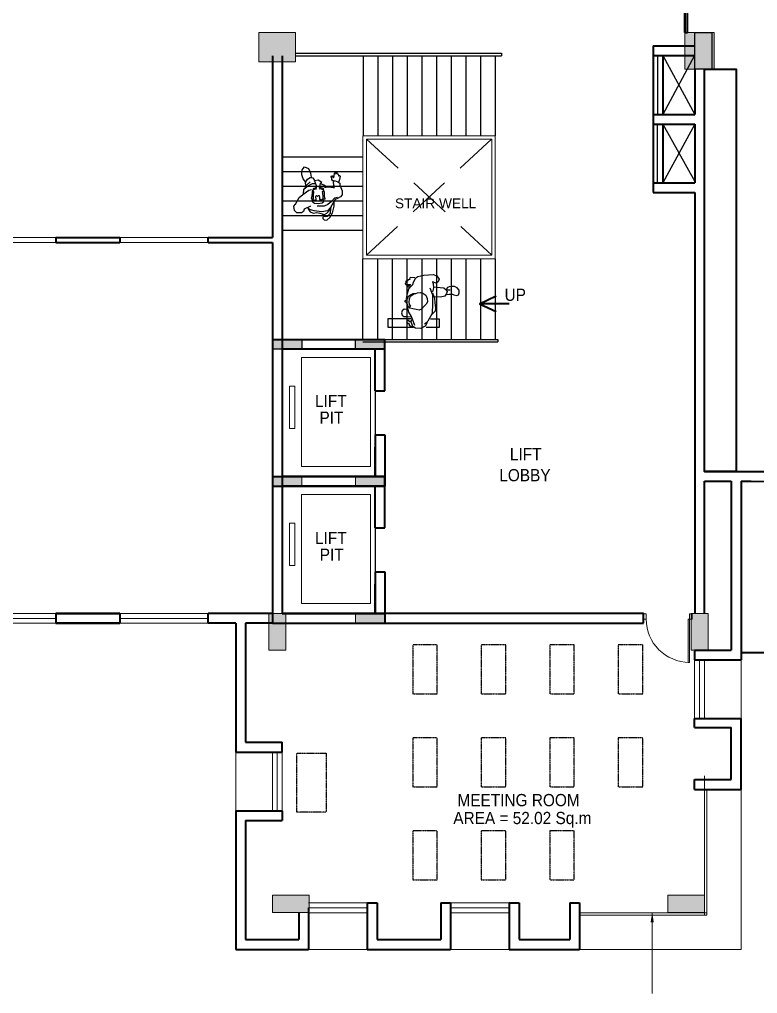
# Model space of a CAD drawing. Header units: inches. Extents: x 150067 to 167379, y -92057 to -49035.
# Drawn here: x 162621 to 164129, y -54689 to -52698 of the extents above; entities that cross this region are included whole.
import ezdxf

# ---------------------------------------------------------------- set-up
doc = ezdxf.new("R2010")
doc.units = ezdxf.units.IN
doc.header["$LTSCALE"] = 0.1
doc.header["$MEASUREMENT"] = 0
doc.linetypes.add('CENTER2', pattern=[1.125, 0.75, -0.125, 0.125, -0.125])
doc.linetypes.add('HIDDEN', pattern=[0.375, 0.25, -0.125])
for name, color, linetype, lineweight in [('DOOR', 10, 'Continuous', 15), ('Layer4', 10, 'Continuous', 25), ('STAIR', 142, 'Continuous', 25), ('thin ha', 253, 'Continuous', 5), ('wall', 6, 'Continuous', 40), ('win', 102, 'Continuous', 20)]:
    doc.layers.add(name, color=color, linetype=linetype, lineweight=lineweight)
doc.layers.add('STEEL', color=1, linetype='Continuous')
doc.layers.add('TEXT', color=7, linetype='Continuous')
doc.styles.add('1MM', font='arial.ttf', dxfattribs={"height": 1000})
doc.styles.add('DIM', font='arial.ttf', dxfattribs={"width": 0.7, "height": 1})
doc.styles.add('DUTCH', font='arial.ttf')
doc.dimstyles.new('KRI', dxfattribs={"dimtxt": 23, "dimasz": 20, "dimexe": 7, "dimexo": 0, "dimgap": 9, "dimtad": 1, "dimdec": 1, "dimzin": 1, "dimdsep": 46, "dimtxsty": '1MM', "dimblk": 'ARCHTICK', "dimcen": 0.5, "dimclrd": 252, "dimclre": 252, "dimclrt": 7, "dimaunit": 1, "dimadec": 8, "dimazin": 0, "dimtfac": 1, "dimtdec": 1, "dimtmove": 0, "dimatfit": 3, "dimfxl": 1, "dimlwd": 13, "dimlwe": 13, "dimarcsym": 0})

# ---------------------------------------------------------------- blocks, each defined once
blk = doc.blocks.new('A$C764D24B9')
at = {"layer": 'DOOR'}
for points in [[(0.056, 0.111), (0.083, 0.111), (0.083, 1), (0.056, 1)], [(0, 0), (0.056, 0), (0.056, 0.111), (0, 0.111)], [(0.944, 0), (1, 0), (1, 0.111), (0.944, 0.111)]]:
    blk.add_lwpolyline(points, close=True, dxfattribs=at)
blk.add_arc((0.056, 0.111), 0.889, 0, 90, dxfattribs=at)
blk = doc.blocks.new('_ArchTick')
at = {"layer": 'wall', "color": 0, "const_width": 0.15}
blk.add_lwpolyline([(-0.5, -0.5), (0.5, 0.5)], dxfattribs=at)
blk = doc.blocks.new('col')
at = {"layer": 'Layer4', "linetype": 'Continuous', "ltscale": 0.1}
blk.add_hatch(color=256, dxfattribs=at).paths.add_polyline_path([(3474.816, -1756.199), (3474.816, -1755.999), (3475.416, -1755.999), (3475.416, -1756.199)])
blk.add_lwpolyline([(3474.816, -1756.199), (3474.816, -1755.999), (3475.416, -1755.999), (3475.416, -1756.199)], close=True, dxfattribs=at)
blk = doc.blocks.new('yttu')
at = {"layer": 'thin ha', "linetype": 'Continuous', "lineweight": 20, "ltscale": 0.1}
blk.add_hatch(color=2, dxfattribs=at).paths.add_polyline_path([(-6879.58, -1156.369), (-6878.83, -1156.369), (-6878.83, -1156.969), (-6879.58, -1156.969)])
at = {"layer": 'thin ha', "color": 2, "linetype": 'Continuous', "lineweight": 20, "ltscale": 0.1}
blk.add_lwpolyline([(-6879.58, -1156.369), (-6878.83, -1156.369), (-6878.83, -1156.969), (-6879.58, -1156.969)], close=True, dxfattribs=at)
blk = doc.blocks.new('R101')
at = {"color": 0, "linetype": 'ByBlock'}
for p, q in [((-262, 865), (-297, 810)), ((-297, 810), (-281, 770)), ((-199, 886), (-262, 865)), ((-48, 876), (-199, 886)), ((45, 855), (-48, 876)), ((82, 831), (45, 855)), ((116, 762), (82, 831)), ((98, 831), (169, 839)), ((169, 839), (180, 820)), ((180, 820), (169, 804)), ((169, 804), (206, 802)), ((212, 791), (204, 788)), ((206, 802), (212, 791)), ((-622, 632), (-588, 669)), ((-622, 590), (-622, 632)), ((-588, 669), (-548, 693)), ((-548, 693), (-495, 693)), ((-495, 693), (-463, 685)), ((-445, 640), (-479, 640)), ((-463, 685), (-432, 675)), ((-408, 651), (-445, 640)), ((-432, 675), (-416, 653)), ((-413, 640), (-429, 611)), ((-376, 669), (-413, 640)), ((-313, 677), (-376, 669)), ((-217, 688), (-313, 677)), ((-281, 770), (-249, 749)), ((-249, 749), (-188, 767)), ((-204, 743), (-209, 672)), ((-209, 672), (-191, 609)), ((-188, 767), (-204, 743)), ((-148, 669), (-188, 558)), ((127, 728), (116, 762)), ((156, 698), (127, 728)), ((193, 656), (156, 698)), ((209, 728), (164, 725)), ((164, 725), (177, 706)), ((177, 706), (209, 704)), ((212, 691), (185, 683)), ((214, 579), (193, 656)), ((204, 788), (243, 780)), ((246, 728), (209, 728)), ((209, 704), (212, 691)), ((243, 773), (230, 757)), ((230, 757), (251, 746)), ((243, 780), (243, 773)), ((251, 746), (246, 728)), ((-614, 558), (-622, 590)), ((-583, 548), (-614, 558)), ((-535, 556), (-583, 548)), ((-516, 566), (-535, 556)), ((-487, 571), (-516, 566)), ((-463, 571), (-487, 571)), ((-418, 561), (-463, 571)), ((-429, 611), (-416, 577)), ((-416, 577), (-392, 534)), ((-392, 534), (-321, 519)), ((-321, 519), (-220, 527)), ((-225, 503), (-228, 426)), ((-188, 590), (-225, 503)), ((-188, 558), (-191, 413)), ((-106, 500), (-112, 443)), ((-83, 554), (-106, 500)), ((-33, 586), (-83, 554)), ((4, 597), (-33, 586)), ((53, 588), (4, 597)), ((79, 582), (53, 588)), ((123, 577), (79, 582)), ((164, 537), (111, 574)), ((165, 558), (123, 577)), ((180, 492), (164, 537)), ((194, 539), (165, 558)), ((185, 437), (180, 492)), ((207, 507), (194, 539)), ((214, 492), (207, 507)), ((230, 500), (214, 579)), ((222, 484), (214, 492)), ((246, 471), (222, 484)), ((-228, 426), (-241, 347)), ((-241, 347), (-233, 291)), ((-191, 413), (-183, 257)), ((-112, 443), (-89, 408)), ((-89, 408), (-58, 374)), ((-58, 374), (-14, 325)), ((-14, 325), (24, 308)), ((24, 308), (76, 320)), ((76, 320), (127, 332)), ((127, 332), (177, 340)), ((159, 373), (180, 402)), ((172, 368), (159, 373)), ((180, 355), (172, 368)), ((172, 339), (180, 355)), ((177, 340), (203, 366)), ((180, 402), (185, 437)), ((193, 278), (212, 368)), ((203, 366), (216, 398)), ((212, 368), (222, 423)), ((216, 398), (223, 421)), ((223, 421), (237, 437)), ((225, 320), (270, 323)), ((237, 437), (250, 446)), ((253, 457), (246, 471)), ((250, 446), (253, 457)), ((270, 323), (299, 299)), ((-302, 162), (-159, 162)), ((-302, 32), (-302, 162)), ((-233, 291), (-183, 246)), ((-183, 257), (-114, 130)), ((95, 58), (148, 206)), ((148, 206), (193, 278)), ((153, 169), (532, 169)), ((235, 204), (167, 199)), ((275, 206), (235, 204)), ((299, 228), (275, 206)), ((299, 299), (310, 267)), ((310, 267), (299, 228)), ((532, 169), (532, 32)), ((-88, 32), (-302, 32)), ((-114, 130), (-61, 80)), ((-106, 109), (-74, 48)), ((-74, 48), (0, 13)), ((0, 13), (87, 16)), ((87, 16), (130, 45)), ((532, 32), (116, 32)), ((161, 50), (122, 42)), ((130, 45), (148, 103)), ((159, 124), (137, 151)), ((148, 103), (159, 124)), ((185, 66), (161, 50)), ((164, 114), (185, 124)), ((185, 124), (190, 140)), ((188, 85), (185, 66)), ((212, 103), (188, 85)), ((190, 140), (217, 140)), ((196, 85), (222, 85)), ((230, 122), (212, 103)), ((222, 114), (214, 114)), ((217, 140), (230, 122)), ((222, 85), (222, 114))]:
    blk.add_line(p, q, dxfattribs=at)
blk = doc.blocks.new('R93')
at = {"color": 0, "linetype": 'ByBlock'}
for p, q in [((-340, 986), (-246, 996)), ((-246, 996), (-209, 962)), ((-386, 935), (-340, 986)), ((-383, 843), (-386, 935)), ((-359, 800), (-383, 843)), ((-313, 782), (-359, 800)), ((-209, 962), (-72, 889)), ((-72, 889), (-8, 810)), ((-8, 810), (75, 691)), ((-2, 797), (102, 791)), ((242, 749), (307, 807)), ((307, 807), (392, 831)), ((392, 831), (496, 828)), ((496, 828), (554, 776)), ((-365, 660), (-389, 602)), ((-389, 602), (-380, 529)), ((-304, 703), (-365, 660)), ((-343, 581), (-316, 675)), ((-316, 675), (-292, 709)), ((-252, 654), (-313, 782)), ((-161, 612), (-187, 571)), ((-128, 623), (-161, 612)), ((-133, 592), (-122, 599)), ((-93, 621), (-128, 623)), ((-122, 599), (-93, 594)), ((-93, 639), (-103, 631)), ((-103, 631), (-93, 621)), ((-53, 629), (-93, 639)), ((-29, 631), (-53, 629)), ((18, 625), (-29, 631)), ((41, 621), (18, 625)), ((51, 616), (28, 619)), ((71, 618), (41, 621)), ((41, 591), (57, 599)), ((61, 607), (51, 616)), ((57, 599), (61, 607)), ((112, 596), (71, 618)), ((75, 691), (93, 633)), ((83, 598), (98, 580)), ((102, 791), (166, 709)), ((133, 767), (175, 743)), ((166, 749), (233, 755)), ((166, 709), (215, 614)), ((175, 743), (246, 660)), ((215, 614), (215, 566)), ((233, 755), (300, 715)), ((331, 608), (276, 572)), ((300, 715), (337, 663)), ((337, 663), (331, 608)), ((429, 657), (343, 645)), ((523, 694), (429, 657)), ((554, 776), (523, 694)), ((-499, 404), (-530, 374)), ((-438, 395), (-499, 404)), ((-414, 410), (-450, 377)), ((-389, 465), (-417, 371)), ((-380, 529), (-389, 465)), ((-362, 425), (-343, 581)), ((-343, 307), (-362, 425)), ((-249, 377), (-246, 523)), ((-187, 571), (-195, 493)), ((-195, 493), (-182, 416)), ((-182, 416), (-152, 383)), ((-151, 571), (-119, 582)), ((-117, 559), (-151, 571)), ((-148, 432), (-109, 444)), ((-129, 422), (-148, 432)), ((-142, 455), (-92, 468)), ((-109, 444), (-142, 455)), ((-119, 582), (-133, 592)), ((-133, 546), (-117, 559)), ((-104, 550), (-133, 546)), ((-115, 413), (-129, 422)), ((-76, 407), (-115, 413)), ((-61, 556), (-104, 550)), ((-93, 594), (-62, 593)), ((-92, 468), (-63, 463)), ((-34, 405), (-76, 407)), ((-63, 463), (-41, 472)), ((-62, 593), (-33, 595)), ((-46, 548), (-61, 556)), ((-49, 512), (-41, 533)), ((-37, 489), (-49, 512)), ((-41, 533), (-46, 548)), ((-41, 472), (-37, 489)), ((-4, 408), (-34, 405)), ((-33, 595), (4, 595)), ((20, 413), (-4, 408)), ((4, 595), (21, 589)), ((41, 415), (20, 413)), ((21, 589), (41, 591)), ((53, 409), (41, 415)), ((51, 389), (59, 400)), ((59, 400), (53, 409)), ((93, 409), (83, 404)), ((103, 436), (93, 409)), ((98, 580), (107, 560)), ((107, 560), (103, 543)), ((103, 543), (111, 528)), ((113, 455), (103, 436)), ((112, 482), (107, 471)), ((107, 471), (113, 455)), ((109, 391), (121, 410)), ((121, 570), (112, 596)), ((127, 552), (121, 570)), ((121, 410), (128, 440)), ((126, 465), (136, 470)), ((128, 440), (126, 465)), ((127, 540), (127, 552)), ((134, 537), (127, 540)), ((133, 462), (218, 450)), ((145, 529), (134, 537)), ((136, 470), (149, 477)), ((155, 518), (145, 529)), ((149, 477), (156, 486)), ((175, 541), (154, 532)), ((156, 503), (155, 518)), ((156, 486), (156, 503)), ((267, 575), (175, 541)), ((206, 438), (188, 386)), ((218, 450), (236, 422)), ((236, 422), (285, 499)), ((285, 499), (267, 575)), ((-530, 374), (-536, 325)), ((-536, 325), (-478, 264)), ((-478, 264), (-386, 203)), ((-450, 377), (-450, 310)), ((-450, 310), (-392, 249)), ((-417, 371), (-392, 322)), ((-392, 322), (-325, 261)), ((-392, 249), (-298, 242)), ((-386, 203), (-252, 172)), ((-276, 246), (-343, 307)), ((-325, 261), (-246, 227)), ((-179, 191), (-276, 246)), ((-212, 303), (-249, 377)), ((-151, 230), (-212, 303)), ((-152, 383), (-93, 375)), ((-84, 163), (-151, 230)), ((-93, 375), (-103, 366)), ((-103, 366), (-97, 358)), ((-97, 358), (-35, 371)), ((-35, 371), (32, 373)), ((32, 373), (74, 381)), ((35, 379), (51, 389)), ((74, 381), (109, 391)), ((142, 239), (133, 194)), ((136, 371), (148, 300)), ((148, 300), (142, 239)), ((188, 386), (151, 331)), ((253, 182), (278, 209)), ((278, 209), (299, 217)), ((299, 217), (328, 223)), ((328, 223), (353, 233)), ((370, 214), (349, 199)), ((353, 233), (368, 229)), ((368, 229), (370, 214)), ((-252, 172), (-166, 175)), ((-115, 154), (-179, 191)), ((-90, 102), (-115, 154)), ((-57, 41), (-90, 102)), ((-72, 102), (-84, 163)), ((-20, 8), (-57, 41)), ((62, 11), (-20, 8)), ((130, 35), (62, 11)), ((133, 194), (130, 166)), ((130, 166), (178, 178)), ((181, 57), (130, 35)), ((178, 178), (242, 185)), ((221, 57), (181, 57)), ((246, 99), (221, 57)), ((298, 61), (232, 82)), ((242, 185), (273, 163)), ((273, 163), (246, 99)), ((365, 53), (298, 61)), ((349, 199), (333, 188)), ((333, 188), (334, 177)), ((334, 177), (367, 175)), ((407, 88), (364, 79)), ((364, 79), (377, 68)), ((377, 59), (365, 53)), ((367, 175), (428, 167)), ((377, 68), (377, 59)), ((436, 147), (402, 138)), ((402, 138), (435, 133)), ((413, 94), (407, 88)), ((434, 115), (408, 107)), ((408, 107), (413, 94)), ((428, 167), (440, 157)), ((440, 121), (434, 115)), ((435, 133), (440, 121)), ((440, 157), (436, 147))]:
    blk.add_line(p, q, dxfattribs=at)

msp = doc.modelspace()

# ---------------------------------------------------------------- hatches: boundary and pattern name
at = {"layer": 'Layer4', "linetype": 'Continuous', "ltscale": 0.1}
msp.add_hatch(color=7, dxfattribs=at).paths.add_polyline_path([(164000.67, -52724.32), (164035.67, -52724.32), (164035.67, -52799.32), (164000.67, -52799.32)])
msp.add_hatch(color=7, dxfattribs=at).paths.add_polyline_path([(164000.67, -52724.32), (164035.67, -52724.32), (164035.67, -52799.32), (164000.67, -52799.32)])
at = {"layer": 'thin ha', "linetype": 'Continuous', "lineweight": 20, "ltscale": 0.1}
for points in [[(163197.94, -53351.94), (163197.94, -53371.94), (163137.94, -53371.94), (163137.94, -53351.94)], [(163367.94, -53351.94), (163367.94, -53371.94), (163307.94, -53371.94), (163307.94, -53351.94)], [(163197.94, -53631.85), (163197.94, -53651.85), (163137.94, -53651.85), (163137.94, -53631.85)], [(163367.94, -53631.94), (163367.94, -53651.94), (163307.94, -53651.94), (163307.94, -53631.94)], [(163130.48, -53911.89), (163165.48, -53911.89), (163165.48, -53986.89), (163130.48, -53986.89)], [(163367.94, -53911.89), (163367.94, -53931.89), (163307.94, -53931.89), (163307.94, -53911.89)], [(163993.17, -53911.89), (164028.17, -53911.89), (164028.17, -53986.89), (163993.17, -53986.89)], [(163137.98, -54522.95), (163137.98, -54487.95), (163212.98, -54487.95), (163212.98, -54522.95)], [(163945.52, -54522.95), (163945.52, -54487.95), (164020.52, -54487.95), (164020.52, -54522.95)]]:
    msp.add_hatch(color=2, dxfattribs=at).paths.add_polyline_path(points)

# ---------------------------------------------------------------- linework, layer by layer
at = {"layer": 'DOOR', "linetype": 'Continuous', "ltscale": 0.1}
for p, q in [((163322.95, -52935.41, 23680.86), (163593.04, -52935.38, 23680.86)), ((163322.95, -52935.41, 23680.86), (163593.04, -52935.38, 23680.86)), ((163322.95, -53186.91, 23680.86), (163322.95, -52935.41, 23680.86)), ((163329.95, -52942.44, 23680.86), (163586.04, -52942.41, 23680.86)), ((163329.95, -53179.93, 23680.86), (163329.95, -52942.44, 23680.86)), ((163586.04, -52942.41, 23680.86), (163586.04, -53179.92, 23680.86)), ((163593.04, -52935.41, 23680.86), (163593.04, -53186.89, 23680.86)), ((163592.95, -53186.89, 23680.86), (163322.95, -53186.91, 23680.86)), ((163322.95, -53186.91, 23680.86), (163562.95, -53186.91, 23680.86)), ((163322.95, -53186.91, 23680.86), (163562.95, -53186.91, 23680.86)), ((163586.04, -53179.92, 23680.86), (163329.95, -53179.93, 23680.86))]:
    msp.add_line(p, q, dxfattribs=at)
at = {"layer": 'DOOR', "linetype": 'Continuous', "ltscale": 0.1, "elevation": 23680.86}
for points in [[(163197.16, -53388.83), (163338.07, -53388.83), (163338.07, -53611.46), (163197.16, -53611.46)], [(163173.26, -53447.23), (163183.81, -53447.23), (163183.81, -53533.88), (163173.26, -53533.88)], [(163197.16, -53668.83), (163338.07, -53668.83), (163338.07, -53891.46), (163197.16, -53891.46)], [(163173.26, -53727.23), (163183.81, -53727.23), (163183.81, -53813.88), (163173.26, -53813.88)]]:
    msp.add_lwpolyline(points, close=True, dxfattribs=at)
at = {"layer": 'Layer4', "linetype": 'Continuous', "ltscale": 0.1}
for p, q in [((164000.52, -52724.32, 23680.78), (164010.52, -52724.32, 23680.78)), ((163925.27, -52891.82, 23680.78), (163925.27, -52771.82, 23680.78)), ((164000.3, -52771.82, 23680.78), (163935.67, -52891.82, 23680.78)), ((163935.67, -52771.82, 23680.78), (164000.67, -52891.82, 23680.78)), ((163924.91, -53031.82, 23680.78), (163924.91, -52911.82, 23680.78)), ((164000.67, -52911.82, 23680.78), (163935.67, -53031.82, 23680.78)), ((163935.67, -52911.82, 23680.78), (164000.67, -53028.94, 23680.78)), ((163347.98, -53456.89, 23670.06), (163347.98, -53546.89, 23670.06)), ((163347.98, -53456.89, 23670.06), (163347.98, -53546.89, 23670.06)), ((163347.98, -53736.89, 23670.06), (163347.98, -53826.89, 23670.06)), ((163347.98, -53736.89, 23670.06), (163347.98, -53826.89, 23670.06))]:
    msp.add_line(p, q, dxfattribs=at)
at = {"layer": 'Layer4', "color": 1, "linetype": 'HIDDEN', "ltscale": 3500}
for p, q in [((163585.52, -52942.41, 23681.16), (163329.95, -53179.93, 23680.86)), ((163330.49, -52942.44, 23681.17), (163586.04, -53179.92, 23680.86))]:
    msp.add_line(p, q, dxfattribs=at)
at = {"layer": 'Layer4', "color": 7, "linetype": 'Continuous', "ltscale": 0.1, "elevation": 23680.78}
msp.add_lwpolyline([(164000.67, -52724.32), (164035.67, -52724.32), (164035.67, -52799.32), (164000.67, -52799.32)], close=True, dxfattribs=at)
msp.add_lwpolyline([(164000.67, -52724.32), (164035.67, -52724.32), (164035.67, -52799.32), (164000.67, -52799.32)], close=True, dxfattribs=at)
at = {"layer": 'STAIR', "linetype": 'Continuous', "ltscale": 0.1}
for p, q in [((163185.48, -52766.98, 23680.86), (163605.94, -52766.94, 23680.86)), ((163185.48, -52771.98, 23680.86), (163605.94, -52771.94, 23680.86)), ((163323.14, -52771.9, 23680.86), (163323.14, -52935.41, 23680.86)), ((163353.14, -52771.9, 23680.86), (163353.14, -52935.41, 23680.86)), ((163353.14, -52771.9, 23680.86), (163353.14, -52935.41, 23680.86)), ((163383.14, -52771.9, 23680.86), (163383.14, -52935.41, 23680.86)), ((163383.14, -52771.9, 23680.86), (163383.14, -52935.41, 23680.86)), ((163413.14, -52771.9, 23680.86), (163413.14, -52935.41, 23680.86)), ((163413.14, -52771.9, 23680.86), (163413.14, -52935.41, 23680.86)), ((163443.14, -52771.9, 23680.86), (163443.14, -52935.41, 23680.86)), ((163443.14, -52771.9, 23680.86), (163443.14, -52935.41, 23680.86)), ((163473.14, -52771.9, 23680.86), (163473.14, -52935.41, 23680.86)), ((163473.14, -52771.9, 23680.86), (163473.14, -52935.41, 23680.86)), ((163503.14, -52771.9, 23680.86), (163503.14, -52935.41, 23680.86)), ((163503.14, -52771.9, 23680.86), (163503.14, -52935.41, 23680.86)), ((163533.14, -52771.9, 23680.86), (163533.14, -52935.41, 23680.86)), ((163533.14, -52771.9, 23680.86), (163533.14, -52935.41, 23680.86)), ((163563.12, -52771.93, 23680.86), (163563.04, -52935.41, 23680.86)), ((163563.12, -52771.93, 23680.86), (163563.04, -52935.41, 23680.86)), ((163563.14, -52771.9, 23680.86), (163563.14, -52935.41, 23680.86)), ((163563.14, -52771.9, 23680.86), (163563.14, -52935.41, 23680.86)), ((163593.12, -52771.94, 23680.86), (163593.04, -52935.41, 23680.86)), ((163593.12, -52771.94, 23680.86), (163593.04, -52935.41, 23680.86)), ((163605.94, -52766.93, 23680.86), (163605.94, -52771.94, 23680.86)), ((163605.94, -52766.93, 23680.86), (163605.94, -52771.94, 23680.86)), ((163322.95, -52979, 23680.86), (163157.98, -52979, 23680.86)), ((163322.95, -52979, 23680.86), (163157.98, -52979, 23680.86)), ((163322.95, -53009, 23680.86), (163157.98, -53009, 23680.86)), ((163322.95, -53009, 23680.86), (163157.98, -53009, 23680.86)), ((163322.95, -53039, 23680.86), (163157.98, -53039, 23680.86)), ((163322.95, -53039, 23680.86), (163157.98, -53039, 23680.86)), ((163322.95, -53069, 23680.86), (163157.98, -53069, 23680.86)), ((163322.95, -53069, 23680.86), (163157.98, -53069, 23680.86)), ((163322.95, -53099, 23680.86), (163157.98, -53099, 23680.86)), ((163322.95, -53129, 23680.86), (163157.98, -53129, 23680.86)), ((163322.95, -53351.89, 23680.86), (163322.95, -53186.91, 23680.86)), ((163352.95, -53186.91, 23680.86), (163352.95, -53351.91, 23680.86)), ((163352.95, -53186.91, 23680.86), (163352.95, -53351.91, 23680.86)), ((163352.95, -53186.94, 23680.86), (163352.95, -53351.94, 23680.86)), ((163352.95, -53186.94, 23680.86), (163352.95, -53351.94, 23680.86)), ((163382.95, -53186.91, 23680.86), (163382.95, -53351.91, 23680.86)), ((163382.95, -53186.91, 23680.86), (163382.95, -53351.91, 23680.86)), ((163382.95, -53186.94, 23680.86), (163382.95, -53351.94, 23680.86)), ((163382.95, -53186.94, 23680.86), (163382.95, -53351.94, 23680.86)), ((163412.95, -53186.91, 23680.86), (163412.95, -53351.91, 23680.86)), ((163412.95, -53186.91, 23680.86), (163412.95, -53351.91, 23680.86)), ((163412.95, -53186.94, 23680.86), (163412.95, -53351.94, 23680.86)), ((163412.95, -53186.94, 23680.86), (163412.95, -53351.94, 23680.86)), ((163442.95, -53186.91, 23680.86), (163442.95, -53351.91, 23680.86)), ((163442.95, -53186.91, 23680.86), (163442.95, -53351.91, 23680.86)), ((163442.95, -53186.94, 23680.86), (163442.95, -53351.94, 23680.86)), ((163442.95, -53186.94, 23680.86), (163442.95, -53351.94, 23680.86)), ((163472.95, -53186.91, 23680.86), (163472.95, -53351.91, 23680.86)), ((163472.95, -53186.91, 23680.86), (163472.95, -53351.91, 23680.86)), ((163472.95, -53186.94, 23680.86), (163472.95, -53351.94, 23680.86)), ((163472.95, -53186.94, 23680.86), (163472.95, -53351.94, 23680.86)), ((163502.95, -53186.91, 23680.86), (163502.95, -53351.91, 23680.86)), ((163502.95, -53186.91, 23680.86), (163502.95, -53351.91, 23680.86)), ((163502.95, -53186.94, 23680.86), (163502.95, -53351.94, 23680.86)), ((163502.95, -53186.94, 23680.86), (163502.95, -53351.94, 23680.86)), ((163532.95, -53186.91, 23680.86), (163532.95, -53351.91, 23680.86)), ((163532.95, -53186.91, 23680.86), (163532.95, -53351.91, 23680.86)), ((163532.95, -53186.94, 23680.86), (163532.95, -53351.94, 23680.86)), ((163532.95, -53186.94, 23680.86), (163532.95, -53351.94, 23680.86)), ((163562.95, -53186.91, 23680.86), (163562.95, -53351.91, 23680.86)), ((163562.95, -53186.91, 23680.86), (163562.95, -53351.91, 23680.86)), ((163562.95, -53186.94, 23680.86), (163562.95, -53351.94, 23680.86)), ((163562.95, -53186.94, 23680.86), (163562.95, -53351.94, 23680.86)), ((163592.95, -53186.91, 23680.86), (163592.87, -53351.91, 23680.86)), ((163592.95, -53186.91, 23680.86), (163592.87, -53351.91, 23680.86)), ((163592.95, -53186.94, 23680.86), (163592.87, -53351.94, 23680.86)), ((163592.95, -53186.94, 23680.86), (163592.87, -53351.94, 23680.86)), ((163322.95, -53351.91, 23691.67), (163598.25, -53351.88, 23691.67)), ((163322.95, -53351.91, 23691.67), (163598.25, -53351.88, 23691.67)), ((163598.25, -53351.88, 23691.67), (163598.25, -53356.88, 23691.67)), ((163598.25, -53351.88, 23691.67), (163598.25, -53356.88, 23691.67)), ((163322.95, -53356.91, 23691.67), (163598.25, -53356.88, 23691.67)), ((163322.95, -53356.91, 23691.67), (163598.25, -53356.88, 23691.67))]:
    msp.add_line(p, q, dxfattribs=at)
at = {"layer": 'STEEL', "linetype": 'CENTER2', "ltscale": 0.1}
for points, elevation in [([(163424.6, -53976.01), (163424.6, -54076.01), (163474.6, -54076.01), (163474.6, -53976.01)], 23666.3), ([(163564.6, -53976.01), (163564.6, -54076.01), (163614.6, -54076.01), (163614.6, -53976.01)], 23666.3), ([(163704.6, -53976.01), (163704.6, -54076.01), (163754.6, -54076.01), (163754.6, -53976.01)], 23666.3), ([(163844.6, -53976.01), (163844.6, -54076.01), (163894.6, -54076.01), (163894.6, -53976.01)], 23666.3), ([(163424.6, -54166.01), (163424.6, -54266.01), (163474.6, -54266.01), (163474.6, -54166.01)], 23666.3), ([(163564.6, -54166.01), (163564.6, -54266.01), (163614.6, -54266.01), (163614.6, -54166.01)], 23666.3), ([(163704.6, -54166.01), (163704.6, -54266.01), (163754.6, -54266.01), (163754.6, -54166.01)], 23666.3), ([(163844.6, -54166.01), (163844.6, -54266.01), (163894.6, -54266.01), (163894.6, -54166.01)], 23666.3), ([(163247.88, -54197.72), (163247.88, -54317.72), (163187.88, -54317.72), (163187.88, -54197.72)], 23667.45), ([(163424.57, -54356.01), (163424.57, -54456.01), (163474.57, -54456.01), (163474.57, -54356.01)], 23666.3), ([(163564.57, -54356.01), (163564.57, -54456.01), (163614.57, -54456.01), (163614.57, -54356.01)], 23666.3), ([(163704.57, -54356.01), (163704.57, -54456.01), (163754.57, -54456.01), (163754.57, -54356.01)], 23666.3)]:
    msp.add_lwpolyline(points, close=True, dxfattribs=dict(at, elevation=elevation))
at = {"layer": 'thin ha', "color": 2, "linetype": 'Continuous', "lineweight": 20, "ltscale": 0.1}
for p, q in [((163062.98, -54195.17, 23678.92), (163082.98, -54195.17, 23678.92)), ((163062.98, -54315.17, 23680.86), (163082.98, -54315.17, 23680.86))]:
    msp.add_line(p, q, dxfattribs=at)
for points, elevation in [([(163197.94, -53351.94), (163197.94, -53371.94), (163137.94, -53371.94), (163137.94, -53351.94)], 23691.67), ([(163367.94, -53351.94), (163367.94, -53371.94), (163307.94, -53371.94), (163307.94, -53351.94)], 23691.67), ([(163197.94, -53631.85), (163197.94, -53651.85), (163137.94, -53651.85), (163137.94, -53631.85)], 23680.86), ([(163367.94, -53631.94), (163367.94, -53651.94), (163307.94, -53651.94), (163307.94, -53631.94)], 23691.67), ([(163130.48, -53911.89), (163165.48, -53911.89), (163165.48, -53986.89), (163130.48, -53986.89)], 23680.86), ([(163367.94, -53911.89), (163367.94, -53931.89), (163307.94, -53931.89), (163307.94, -53911.89)], 23680.86), ([(163993.17, -53911.89), (164028.17, -53911.89), (164028.17, -53986.89), (163993.17, -53986.89)], 23680.86), ([(163137.98, -54522.95), (163137.98, -54487.95), (163212.98, -54487.95), (163212.98, -54522.95)], 23680.86), ([(163945.52, -54522.95), (163945.52, -54487.95), (164020.52, -54487.95), (164020.52, -54522.95)], 23680.86)]:
    msp.add_lwpolyline(points, close=True, dxfattribs=dict(at, elevation=elevation))
at = {"layer": 'wall', "color": 6, "linetype": 'Continuous', "ltscale": 0.1}
for p, q in [((163980.65, -52574.39, 23680.86), (163980.67, -52724.39, 23680.86)), ((163980.67, -52724.39, 23680.86), (163980.67, -52574.39, 23680.86)), ((163985.67, -52724.39, 23680.86), (163985.67, -52574.39, 23680.86)), ((163980.67, -52724.39, 23680.86), (163985.67, -52724.39, 23680.86))]:
    msp.add_line(p, q, dxfattribs=at)
at = {"layer": 'wall', "linetype": 'Continuous', "ltscale": 0.1}
for p, q in [((163915.67, -52751.82, 23680.86), (163915.66, -53051.82, 23680.86)), ((163915.67, -52751.82, 23680.86), (163915.66, -53051.82, 23680.86)), ((163915.67, -52751.82, 23680.86), (164000.67, -52751.82, 23680.86)), ((164000.67, -52751.82, 23680.78), (164000.67, -52751.82, 23680.78)), ((164000.67, -52751.82, 23680.78), (164000.67, -52751.82, 23680.78)), ((164000.67, -52755.4, 23680.78), (164000.67, -52755.4, 23680.78)), ((163137.98, -52771.89, 23680.86), (163137.98, -53143.56, 23680.86)), ((163137.98, -52771.89, 23680.86), (163137.98, -53143.56, 23680.86)), ((163137.98, -52771.89, 23680.86), (163137.98, -53143.56, 23680.86)), ((163157.98, -52771.89, 23680.86), (163157.98, -53836.89, 23680.86)), ((163157.98, -52771.89, 23680.86), (163157.98, -53836.89, 23680.86)), ((163157.98, -52771.89, 23680.86), (163157.98, -53836.89, 23680.86)), ((163915.67, -52771.82, 23680.86), (164000.67, -52771.82, 23680.86)), ((163935.67, -52771.82, 23680.86), (163935.67, -52891.82, 23680.86)), ((164000.67, -52799.32, 23680.86), (164000.67, -52891.82, 23680.86)), ((164020.52, -53621.82, 23680.86), (164020.52, -52799.32, 23680.86)), ((163915.67, -52891.82, 23680.86), (164000.67, -52891.82, 23680.86)), ((163915.67, -52911.82, 23680.86), (164000.67, -52911.82, 23680.86)), ((163935.67, -52911.82, 23680.86), (163935.67, -53031.82, 23680.86)), ((164000.67, -52911.82, 23680.86), (164000.67, -53031.82, 23680.86)), ((163915.66, -53031.82, 23680.86), (164000.67, -53031.82, 23680.86)), ((163915.66, -53051.82, 23680.86), (164000.67, -53051.82, 23680.86)), ((163915.66, -53051.82, 23680.86), (164000.67, -53051.82, 23680.86)), ((164000.67, -53051.82, 23680.86), (164000.66, -53911.89, 23680.86)), ((162695.38, -53143.56, 23680.86), (162826.63, -53143.56, 23680.86)), ((162695.38, -53143.56, 23670.98), (162695.38, -53153.56, 23670.98)), ((162695.38, -53153.56, 23680.86), (162826.63, -53153.56, 23680.86)), ((162826.63, -53143.56, 23670.98), (162826.63, -53153.56, 23670.98)), ((163006.63, -53143.56, 23680.86), (163137.98, -53143.56, 23680.86)), ((163006.63, -53153.56, 23670.98), (163006.63, -53143.56, 23670.98)), ((163006.63, -53153.56, 23680.86), (163137.98, -53153.56, 23680.86)), ((163137.98, -53153.56, 23680.86), (163137.98, -53836.89, 23680.86)), ((163137.98, -53163.56, 23680.86), (163137.98, -53836.89, 23680.86)), ((163137.98, -53163.56, 23680.86), (163137.98, -53836.89, 23680.86)), ((163561.22, -53278.72, 23680.86), (163595.32, -53262.72, 23680.86)), ((163621.37, -53278.72, 23680.86), (163561.22, -53278.72, 23680.86)), ((163561.22, -53278.72, 23680.86), (163595.32, -53294.72, 23680.86)), ((163137.94, -53351.89, 23691.67), (163367.94, -53351.89, 23691.67)), ((163137.94, -53351.89, 23691.67), (163367.94, -53351.89, 23691.67)), ((163137.98, -53351.89, 23691.67), (163367.98, -53351.89, 23691.67)), ((163137.98, -53351.89, 23691.67), (163367.98, -53351.89, 23691.67)), ((163137.98, -53351.94, 23680.86), (163137.98, -53651.89, 23680.86)), ((163137.98, -53351.94, 23680.86), (163367.98, -53351.94, 23680.86)), ((163137.98, -53351.94, 23680.86), (163137.98, -53651.89, 23680.86)), ((163137.98, -53351.94, 23680.86), (163367.98, -53351.94, 23680.86)), ((163262.95, -53351.85, 23691.67), (163262.95, -53351.89, 23691.67)), ((163262.95, -53351.85, 23691.67), (163262.95, -53351.89, 23691.67)), ((163262.95, -53351.89, 23680.86), (163262.95, -53351.94, 23680.86)), ((163262.95, -53351.89, 23680.86), (163262.95, -53351.94, 23680.86)), ((163367.98, -53456.89, 23670.06), (163367.98, -53351.94, 23680.86)), ((163367.98, -53456.89, 23670.06), (163367.98, -53351.94, 23680.86)), ((163367.94, -53371.85, 23680.86), (163157.94, -53371.85, 23680.86)), ((163367.94, -53371.85, 23680.86), (163157.94, -53371.85, 23680.86)), ((163367.98, -53371.85, 23680.86), (163157.98, -53371.85, 23680.86)), ((163367.98, -53371.85, 23680.86), (163157.98, -53371.85, 23680.86)), ((163367.98, -53371.89, 23670.06), (163157.98, -53371.89, 23670.06)), ((163157.98, -53371.89, 23680.86), (163157.98, -53631.89, 23680.86)), ((163367.98, -53371.89, 23670.06), (163157.98, -53371.89, 23670.06)), ((163157.98, -53371.89, 23680.86), (163157.98, -53631.89, 23680.86)), ((163347.98, -53456.89, 23670.06), (163347.98, -53371.94, 23680.86)), ((163347.98, -53456.89, 23670.06), (163347.98, -53371.94, 23680.86)), ((163347.98, -53456.89, 23670.06), (163367.98, -53456.89, 23670.06)), ((163347.98, -53456.89, 23670.06), (163367.98, -53456.89, 23670.06)), ((163347.98, -53546.89, 23670.06), (163347.98, -53631.89, 23670.06)), ((163347.98, -53546.89, 23670.06), (163367.98, -53546.89, 23670.06)), ((163347.98, -53546.89, 23670.06), (163347.98, -53631.89, 23670.06)), ((163347.98, -53546.89, 23670.06), (163367.98, -53546.89, 23670.06)), ((163367.98, -53546.89, 23670.06), (163367.98, -53651.89, 23670.06)), ((163367.98, -53546.89, 23670.06), (163367.98, -53651.89, 23670.06)), ((163347.98, -53631.89, 23670.06), (163347.98, -53571.89, 23670.06)), ((163347.98, -53631.89, 23670.06), (163347.98, -53571.89, 23670.06)), ((164020.52, -53621.77, 23680.71), (164174.52, -53621.87, 23680.71)), ((164020.52, -53621.82, 23680.78), (164116.09, -53621.82, 23680.78)), ((163137.98, -53631.94, 23680.86), (163137.98, -53931.89, 23670.06)), ((163137.98, -53631.94, 23680.86), (163367.98, -53631.94, 23680.86)), ((163137.98, -53631.94, 23680.86), (163137.98, -53931.89, 23670.06)), ((163137.98, -53631.94, 23680.86), (163367.98, -53631.94, 23680.86)), ((163157.98, -53631.89, 23670.06), (163367.98, -53631.89, 23670.06)), ((163157.98, -53631.89, 23670.06), (163367.98, -53631.89, 23670.06)), ((163262.95, -53631.89, 23680.86), (163262.95, -53631.94, 23680.86)), ((163262.95, -53631.89, 23680.86), (163262.95, -53631.94, 23680.86)), ((163367.98, -53736.89, 23670.06), (163367.98, -53631.94, 23680.86)), ((163367.98, -53736.89, 23670.06), (163367.98, -53631.94, 23680.86)), ((164020.52, -53911.89, 23680.78), (164020.52, -53641.82, 23680.78)), ((164020.52, -53641.82, 23680.78), (164075.52, -53641.82, 23680.78)), ((164075.52, -53641.82, 23680.86), (164075.52, -53986.9, 23680.86)), ((164095.52, -53641.82, 23680.78), (164116.09, -53641.82, 23680.78)), ((164095.52, -53641.82, 23680.86), (164095.52, -54006.9, 23680.86)), ((164095.52, -53641.82, 23680.71), (164174.31, -53641.87, 23680.71)), ((163367.98, -53651.89, 23670.06), (163157.98, -53651.89, 23670.06)), ((163157.98, -53651.89, 23670.06), (163157.98, -53911.89, 23670.06)), ((163367.98, -53651.89, 23670.06), (163157.98, -53651.89, 23670.06)), ((163157.98, -53651.89, 23670.06), (163157.98, -53911.89, 23670.06)), ((163347.98, -53736.89, 23670.06), (163347.98, -53651.94, 23680.86)), ((163347.98, -53736.89, 23670.06), (163347.98, -53651.94, 23680.86)), ((163347.98, -53736.89, 23670.06), (163367.98, -53736.89, 23670.06)), ((163347.98, -53736.89, 23670.06), (163367.98, -53736.89, 23670.06)), ((163347.98, -53826.89, 23670.06), (163347.98, -53911.89, 23670.06)), ((163347.98, -53826.89, 23670.06), (163367.98, -53826.89, 23670.06)), ((163347.98, -53826.89, 23670.06), (163347.98, -53911.89, 23670.06)), ((163347.98, -53826.89, 23670.06), (163367.98, -53826.89, 23670.06)), ((163367.98, -53826.89, 23670.06), (163367.98, -53931.89, 23670.06)), ((163367.98, -53826.89, 23670.06), (163367.98, -53931.89, 23670.06)), ((163347.98, -53911.89, 23670.06), (163347.98, -53851.89, 23670.06)), ((163347.98, -53911.89, 23670.06), (163347.98, -53851.89, 23670.06)), ((162826.63, -53911.89, 23680.86), (162695.38, -53911.89, 23680.86)), ((162826.63, -53911.89, 23680.86), (162695.38, -53911.89, 23680.86)), ((162826.63, -53911.89, 23680.86), (162695.38, -53911.89, 23680.86)), ((162826.63, -53911.89, 23680.86), (162695.38, -53911.89, 23680.86)), ((162826.63, -53911.89, 23680.86), (162695.38, -53911.89, 23680.86)), ((162826.63, -53911.89, 23680.86), (162695.38, -53911.89, 23680.86)), ((162826.63, -53911.89, 23680.86), (162695.38, -53911.89, 23680.86)), ((162826.63, -53911.89, 23680.86), (162695.38, -53911.89, 23680.86)), ((162695.38, -53911.89, 23670.98), (162826.63, -53911.89, 23670.98)), ((162695.38, -53911.89, 23670.98), (162826.63, -53911.89, 23670.98)), ((162695.38, -53911.89, 23670.98), (162695.38, -53931.89, 23670.98)), ((162695.38, -53911.89, 23670.98), (162826.63, -53911.89, 23670.98)), ((162826.63, -53911.89, 23670.98), (162710.38, -53911.89, 23670.98)), ((162710.38, -53911.89, 23670.98), (162826.63, -53911.89, 23670.98)), ((162826.63, -53911.89, 23670.98), (162826.63, -53931.89, 23670.98)), ((163083.45, -53911.89, 23680.86), (163006.63, -53911.89, 23680.86)), ((163083.45, -53911.89, 23680.86), (163006.63, -53911.89, 23680.86)), ((163083.45, -53911.89, 23680.86), (163006.63, -53911.89, 23680.86)), ((163083.45, -53911.89, 23680.86), (163006.63, -53911.89, 23680.86)), ((163083.45, -53911.89, 23680.86), (163006.63, -53911.89, 23680.86)), ((163083.45, -53911.89, 23680.86), (163006.63, -53911.89, 23680.86)), ((163137.98, -53911.89, 23680.86), (163006.63, -53911.89, 23680.86)), ((163006.63, -53931.89, 23670.98), (163006.63, -53911.89, 23670.98)), ((163157.98, -53911.89, 23670.06), (163367.98, -53911.89, 23670.06)), ((163157.98, -53911.89, 23670.06), (163367.98, -53911.89, 23670.06)), ((163368.02, -53911.39, 23678.73), (163896.31, -53911.39, 23678.73)), ((163368.02, -53911.39, 23678.49), (163723.2, -53911.39, 23678.49)), ((163896.32, -53931.39, 23686.3), (163896.31, -53911.39, 23686.8)), ((162826.63, -53931.89, 23673.2), (162695.38, -53931.89, 23674.53)), ((162826.63, -53931.89, 23673.2), (162695.38, -53931.89, 23674.53)), ((162826.63, -53931.89, 23673.2), (162695.38, -53931.89, 23674.53)), ((162695.38, -53931.89, 23670.98), (162826.63, -53931.89, 23670.98)), ((162695.38, -53931.89, 23670.98), (162826.63, -53931.89, 23670.98)), ((162695.38, -53931.89, 23670.98), (162826.63, -53931.89, 23670.98)), ((162826.63, -53931.89, 23670.98), (162710.38, -53931.89, 23670.98)), ((162826.63, -53931.89, 23670.98), (162710.38, -53931.89, 23670.98)), ((162826.63, -53931.89, 23670.98), (162710.38, -53931.89, 23670.98)), ((162826.63, -53931.89, 23670.98), (162710.38, -53931.89, 23670.98)), ((162826.63, -53931.89, 23670.98), (162710.38, -53931.89, 23670.98)), ((163062.98, -53931.89, 23670.81), (163006.63, -53931.89, 23671.38)), ((163062.98, -53931.89, 23670.81), (163006.63, -53931.89, 23671.38)), ((163062.98, -53931.89, 23680.94), (163062.98, -54195.17, 23679.29)), ((163137.98, -53931.89, 23670.06), (163082.98, -53931.89, 23670.61)), ((163137.98, -53931.89, 23670.06), (163082.98, -53931.89, 23670.61)), ((163082.98, -53931.89, 23680.94), (163082.98, -54175.17, 23679.42)), ((163368.02, -53931.39, 23678.49), (163896.32, -53931.39, 23678.49)), ((163368.02, -53931.39, 23678.49), (163743.2, -53931.39, 23678.49)), ((164000.53, -53986.9, 23680.86), (164075.52, -53986.9, 23680.86)), ((164000.53, -53988.93, 23680.86), (164000.53, -54006.9, 23680.86)), ((164000.53, -54006.9, 23680.86), (164095.54, -54006.9, 23680.86)), ((164000.53, -54126.9, 23680.86), (164095.48, -54126.9, 23680.86)), ((164000.53, -54144.86, 23680.86), (164000.53, -54126.9, 23680.86)), ((164095.52, -54271.45, 23680.86), (164095.52, -54126.9, 23680.86)), ((164000.53, -54144.86, 23680.86), (164060.52, -54144.86, 23680.86)), ((164020.53, -54144.86, 23680.86), (164075.52, -54144.86, 23680.86)), ((164075.52, -54251.45, 23680.86), (164075.52, -54144.86, 23680.86)), ((164075.52, -54251.45, 23680.86), (164075.52, -54144.86, 23680.86)), ((164095.52, -54271.45, 23680.86), (164095.52, -54144.86, 23680.86)), ((164095.52, -54271.45, 23680.86), (164095.52, -54144.86, 23680.86)), ((163082.98, -54175.17, 23678.43), (163157.98, -54175.17, 23670.06)), ((163157.98, -54195.17, 23670.06), (163157.98, -54175.17, 23670.06)), ((163062.98, -54195.17, 23680.67), (163157.98, -54195.17, 23670.06)), ((164000.53, -54251.45, 23680.86), (164075.53, -54251.45, 23680.86)), ((164000.53, -54251.45, 23680.86), (164075.52, -54251.45, 23680.86)), ((164000.53, -54271.45, 23680.86), (164000.53, -54251.45, 23680.86)), ((164000.53, -54271.45, 23680.86), (164095.53, -54271.45, 23680.86)), ((164000.53, -54271.45, 23680.86), (164095.55, -54271.45, 23680.86)), ((164000.53, -54271.45, 23680.86), (164095.52, -54271.45, 23680.86)), ((163062.98, -54315.17, 23680.86), (163062.98, -54598.45, 23680.86)), ((163062.98, -54315.17, 23680.86), (163157.98, -54315.17, 23680.86)), ((163157.98, -54315.17, 23680.86), (163157.98, -54335.17, 23680.86)), ((163082.98, -54335.17, 23678.41), (163082.98, -54578.45, 23676.89)), ((163082.98, -54335.17, 23680.86), (163157.98, -54335.17, 23680.86)), ((163331.93, -54503.45, 23680.86), (163331.93, -54598.45, 23680.86)), ((163331.93, -54503.45, 23680.86), (163351.93, -54503.45, 23680.86)), ((163351.93, -54503.45, 23680.86), (163351.93, -54578.45, 23680.86)), ((163481.93, -54503.45, 23680.86), (163481.93, -54563.45, 23680.86)), ((163481.93, -54503.45, 23680.86), (163501.93, -54503.45, 23680.86)), ((163501.93, -54503.45, 23680.86), (163501.93, -54598.45, 23680.86)), ((163621.93, -54503.45, 23680.86), (163641.93, -54503.45, 23680.86)), ((163621.93, -54503.45, 23680.86), (163621.93, -54598.45, 23680.86)), ((163641.93, -54503.45, 23680.86), (163641.93, -54578.45, 23680.86)), ((163745.52, -54503.45, 23680.86), (163745.52, -54578.45, 23680.86)), ((163745.52, -54503.45, 23680.86), (163765.52, -54503.45, 23680.86)), ((163765.52, -54503.45, 23680.86), (163765.52, -54598.45, 23680.86)), ((163191.93, -54523.45, 23680.86), (163191.93, -54578.45, 23680.86)), ((163211.93, -54513.32, 23680.86), (163211.93, -54598.45, 23680.86)), ((163481.93, -54523.45, 23680.86), (163481.93, -54578.45, 23680.86)), ((163745.52, -54523.45, 23680.86), (163745.52, -54578.45, 23680.86)), ((163082.98, -54578.45, 23680.86), (163191.93, -54578.45, 23680.86)), ((163157.98, -54578.45, 23680.86), (163191.93, -54578.45, 23680.86)), ((163351.93, -54578.45, 23680.86), (163481.93, -54578.45, 23680.86)), ((163351.93, -54578.45, 23680.86), (163481.93, -54578.45, 23680.86)), ((163641.93, -54578.45, 23680.86), (163745.52, -54578.45, 23680.86)), ((163641.93, -54578.45, 23680.86), (163745.52, -54578.45, 23680.86)), ((163062.98, -54598.45, 23680.86), (163211.93, -54598.45, 23680.86)), ((163137.98, -54598.45, 23680.86), (163211.93, -54598.45, 23680.86)), ((163331.93, -54598.45, 23680.86), (163501.93, -54598.45, 23680.86)), ((163621.93, -54598.45, 23680.86), (163745.52, -54598.45, 23680.86)), ((163621.93, -54598.45, 23680.86), (163745.52, -54598.45, 23680.86)), ((163621.93, -54598.45, 23680.86), (163765.52, -54598.45, 23680.86))]:
    msp.add_line(p, q, dxfattribs=at)
at = {"layer": 'wall', "color": 252, "linetype": 'HIDDEN', "ltscale": 2500}
msp.add_line((164095.61, -53991.89, 23680.86), (164610.61, -53991.89, 23680.86), dxfattribs=at)
at = {"layer": 'wall', "color": 6, "linetype": 'Continuous', "ltscale": 0.1, "elevation": 23680.86}
msp.add_lwpolyline([(164020.52, -52799.32), (164085.52, -52799.32), (164085.52, -53621.82), (164020.52, -53621.82)], close=True, dxfattribs=at)
at = {"layer": 'wall', "linetype": 'Continuous', "ltscale": 0.1}
for points, elevation in [([(163367.98, -53631.89), (163157.98, -53631.89)], 23670.06), ([(163367.98, -53631.89), (163157.98, -53631.89)], 23670.06), ([(163367.98, -53631.89), (163157.98, -53631.89)], 23670.06), ([(163367.98, -53631.89), (163157.98, -53631.89)], 23670.06), ([(163137.98, -53651.89), (163367.98, -53651.89)], 23670.06), ([(163137.98, -53651.89), (163367.98, -53651.89)], 23670.06), ([(162695.38, -53911.89), (162826.63, -53911.89)], 23670.98), ([(162710.38, -53911.89), (162826.63, -53911.89)], 23670.98), ([(163367.98, -53911.89), (163157.98, -53911.89)], 23670.06), ([(163367.98, -53911.89), (163157.98, -53911.89)], 23670.06), ([(163367.98, -53911.89), (163157.98, -53911.89)], 23670.06), ([(163367.98, -53911.89), (163157.98, -53911.89)], 23670.06), ([(162695.38, -53931.89), (162826.63, -53931.89)], 23670.98), ([(162710.38, -53931.89), (162826.63, -53931.89)], 23670.98), ([(163137.98, -53931.89), (163367.98, -53931.89)], 23670.06), ([(163137.98, -53931.89), (163367.98, -53931.89)], 23670.06)]:
    msp.add_lwpolyline(points, dxfattribs=dict(at, elevation=elevation))
at = {"layer": 'win'}
for p, q in [((162515.38, -53143.56, 23670.98), (162695.38, -53143.56, 23670.98)), ((162515.38, -53153.56, 23670.98), (162695.38, -53153.56, 23670.98)), ((162826.63, -53143.56, 23670.98), (163006.63, -53143.56, 23670.98)), ((162826.63, -53153.56, 23670.98), (163006.63, -53153.56, 23670.98)), ((164095.55, -54598.45, 23680.86), (164095.48, -53641.82, 23680.86)), ((162515.38, -53911.89, 23670.98), (162695.38, -53911.89, 23670.98)), ((162515.38, -53921.89, 23670.98), (162695.38, -53921.89, 23670.98)), ((162826.63, -53911.89, 23670.98), (163006.63, -53911.89, 23670.98)), ((162826.63, -53921.89, 23670.98), (163006.63, -53921.89, 23670.98)), ((162515.38, -53931.89, 23670.98), (162695.38, -53931.89, 23670.98)), ((162826.63, -53931.89, 23670.98), (163006.63, -53931.89, 23670.98)), ((164095.54, -54006.9, 23680.86), (164095.52, -54126.9, 23680.86)), ((163062.98, -54315.17, 23680.86), (163062.96, -54195.17, 23680.67)), ((163137.98, -54266.36, 23675.46), (163137.98, -54195.17, 23675.46)), ((163137.98, -54195.17, 23672.29), (163137.98, -54315.17, 23672.29)), ((163147.98, -54266.36, 23675.46), (163147.98, -54195.17, 23675.46)), ((163147.98, -54195.17, 23671.17), (163147.98, -54315.17, 23671.17)), ((163157.98, -54266.36, 23675.46), (163157.98, -54195.17, 23675.46)), ((163157.98, -54195.17, 23670.06), (163157.98, -54315.17, 23670.06)), ((164020.52, -54528.45, 23680.86), (164020.52, -54243.45, 23680.86)), ((164025.52, -54528.45, 23680.86), (164025.52, -54271.45, 23680.86)), ((163211.93, -54503.45, 23680.86), (163331.93, -54503.45, 23680.86)), ((163501.93, -54503.45, 23680.86), (163621.93, -54503.45, 23680.86)), ((163211.93, -54513.32, 23680.86), (163331.93, -54513.32, 23680.86)), ((163211.93, -54523.45, 23680.86), (163331.93, -54523.45, 23680.86)), ((163501.93, -54513.32, 23680.86), (163621.93, -54513.32, 23680.86)), ((163501.93, -54523.45, 23680.86), (163621.93, -54523.45, 23680.86)), ((163765.52, -54523.45, 23680.86), (164025.52, -54523.45, 23680.86)), ((163765.52, -54528.45, 23680.86), (164025.52, -54528.45, 23680.86)), ((163211.93, -54598.45, 23680.86), (163331.93, -54598.45, 23680.86)), ((163501.93, -54598.45, 23680.86), (163621.93, -54598.45, 23680.86)), ((163765.52, -54598.45, 23680.86), (164095.55, -54598.45, 23680.86))]:
    msp.add_line(p, q, dxfattribs=at)
at = {"layer": 'win', "elevation": 23680.86}
for points in [[(164000.53, -54006.9), (164000.53, -54126.9)], [(164010.52, -54006.9), (164010.52, -54126.9)], [(164020.53, -54006.9), (164020.53, -54126.9)]]:
    msp.add_lwpolyline(points, dxfattribs=at)

# ---------------------------------------------------------------- block references
at = {"xscale": 0.1, "yscale": 0.1, "zscale": 0.1, "rotation": 90}
msp.add_blockref('R93', (163281.41, -53054.56, 23680.86), dxfattribs=at)
at = {"xscale": -0.126, "yscale": 0.126, "zscale": 0.126}
msp.add_blockref('R101', (163441.04, -53330.95, 23680.86), dxfattribs=at)
at = {"layer": 'Layer4', "linetype": 'Continuous', "xscale": 100, "yscale": 100, "zscale": 100}
for p in [(-184343.62, 122247.98, 23691.67), (-184343.62, 122247.98, 23691.67), (-184343.58, 122247.98, 23691.67), (-184343.58, 122247.98, 23691.67), (-184173.62, 122247.98, 23691.67), (-184173.62, 122247.98, 23691.67), (-184173.58, 122247.98, 23691.67), (-184173.58, 122247.98, 23691.67)]:
    msp.add_blockref('col', p, dxfattribs=at)
at = {"layer": 'thin ha', "color": 2, "linetype": 'Continuous', "lineweight": 20, "xscale": 100, "yscale": 100, "zscale": 100}
msp.add_blockref('yttu', (851068.45, 62912.52, 23680.86), dxfattribs=at)
at = {"layer": 'thin ha', "color": 2, "linetype": 'Continuous', "lineweight": 20, "xscale": 100, "yscale": 100, "zscale": 100, "rotation": 90}
msp.add_blockref('yttu', (48343.76, 635158.57, 23680.86), dxfattribs=at)
at = {"layer": 'wall', "linetype": 'Continuous', "ltscale": 0.1, "xscale": 99.39759036278701, "yscale": 99.39759036278701, "zscale": 99.39759036278701, "rotation": 180}
msp.add_blockref('A$C764D24B9', (163995.7, -53912.51, 23686.78), dxfattribs=at)

# ---------------------------------------------------------------- texts
at = {"style": 'DIM'}
msp.add_text('STAIR WELL', height=20, dxfattribs=at).set_placement((163388.39, -53083.65, 23680.99))
at = {"layer": 'TEXT', "style": 'DUTCH', "width": 0.9}
for s, p in [('UP', (163612.28, -53273.02, 23680.86)), ('LIFT', (163225.15, -53490.06, 23680.86)), ('PIT', (163234.17, -53524.2, 23680.86)), ('LIFT', (163623.19, -53598.64, 23680.86)), ('LOBBY', (163601.53, -53641.67, 23680.86)), ('LIFT', (163225.15, -53770.06, 23680.86)), ('PIT', (163234.71, -53804.23, 23680.86)), ('MEETING ROOM', (163516.06, -54305.81, 23680.86)), ('AREA = 52.02 Sq.m', (163507.58, -54342.43, 23680.86))]:
    msp.add_text(s, height=25, dxfattribs=at).set_placement(p)

# ---------------------------------------------------------------- leaders
at = {"layer": 'thin ha', "color": 2, "linetype": 'Continuous', "lineweight": 20, "ltscale": 0.1}
msp.add_leader([(163913.88, -54523.21, 23680.86), (163913.88, -54688.67, 23680.86)], dimstyle='KRI', dxfattribs=at)

doc.saveas('drawing.dxf')
